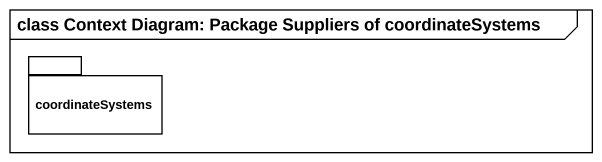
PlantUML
@startuml
mainframe class Context Diagram: Package Suppliers of coordinateSystems
package coordinateSystems {
}
@enduml
